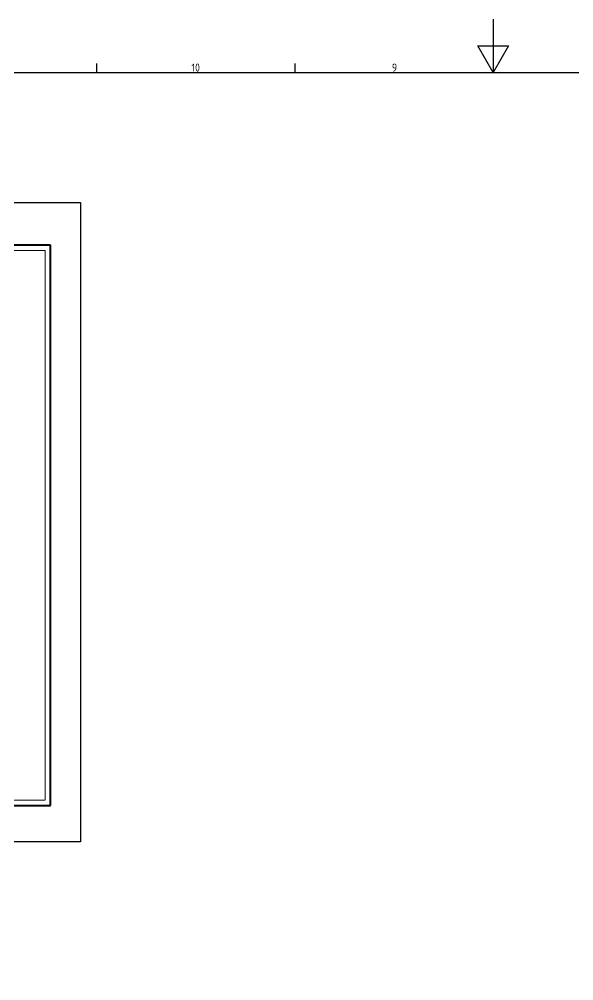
# Model space of a CAD drawing. Header units: millimetres. Extents: x 0 to 3567, y 0 to 2523.
# Drawn here: x 1250 to 1874, y 1442 to 2523 of the extents above; entities that cross this region are included whole.
import ezdxf

# ---------------------------------------------------------------- set-up
doc = ezdxf.new("R2010")
doc.units = ezdxf.units.MM
doc.header["$LTSCALE"] = 3
doc.linetypes.add('DASHED', pattern=[0.2067, 0.1654, -0.0413])
doc.layers.get('0').update_dxf_attribs({"color": 3, "lineweight": 25, "true_color": 0x00ff00})
doc.layers.add('가려진 것(ISO)', color=2, linetype='DASHED', lineweight=18, true_color=0xffff00)
doc.layers.add('가시적인 것(ISO)', color=3, linetype='Continuous', lineweight=40, true_color=0x00ff00)
doc.layers.add('경계(ISO)', color=7, linetype='Continuous', lineweight=25)
doc.layers.add('끊기 선(JIS)', color=7, linetype='Continuous', lineweight=25)
doc.styles.add('문자 텍스트_PSTEK_POSCO', font='isocp.shx')

# ---------------------------------------------------------------- blocks, each defined once
blk = doc.blocks.new('경계 Default Border')
at = {"layer": '경계(ISO)'}
for p, q in [((445.88, 821), (445.88, 824.4)), ((520.19, 821), (520.19, 824.4))]:
    blk.add_line(p, q, dxfattribs=at)
at = {"layer": '경계(ISO)', "flags": 128}
for points in [[(594.5, 841), (594.5, 821), (588.73, 831), (600.27, 831), (594.5, 821)], [(20, 20), (20, 821), (1169, 821), (1169, 20), (20, 20)]]:
    blk.add_lwpolyline(points, dxfattribs=at)
at = {"layer": '경계(ISO)', "color": 2, "true_color": 0xffff00, "char_height": 3, "attachment_point": 7, "style": '문자 텍스트_PSTEK_POSCO'}
for s, insert in [('10', (481.35, 821.37)), ('9', (556.49, 821.37))]:
    blk.add_mtext(s, dxfattribs=dict(at, insert=insert))

msp = doc.modelspace()

# ---------------------------------------------------------------- linework, layer by layer
at = {"layer": '가려진 것(ISO)'}
for p, q in [((1279.6861, 2262.9146), (361.6861, 2262.9146)), ((1279.6861, 1644.9146), (1279.6861, 2262.9146)), ((361.6861, 1644.9146), (1279.6861, 1644.9146))]:
    msp.add_line(p, q, dxfattribs=at)
at = {"layer": '가시적인 것(ISO)'}
for p, q in [((1285.6861, 2268.9146), (355.6861, 2268.9146)), ((1285.6861, 1638.9146), (1285.6861, 2268.9146)), ((355.6861, 1638.9146), (1285.6861, 1638.9146))]:
    msp.add_line(p, q, dxfattribs=at)
at = {"layer": '끊기 선(JIS)'}
for p, q in [((310.6278, 2316.8132), (1319.3175, 2316.8132)), ((1319.3175, 2316.8132), (1319.3175, 1598.0342)), ((1319.3175, 1598.0342), (310.6278, 1598.0342))]:
    msp.add_line(p, q, dxfattribs=at)

# ---------------------------------------------------------------- block references
at = {"xscale": 3, "yscale": 3, "zscale": 3}
msp.add_blockref('경계 Default Border', (0, 0), dxfattribs=at)

doc.saveas('drawing.dxf')
